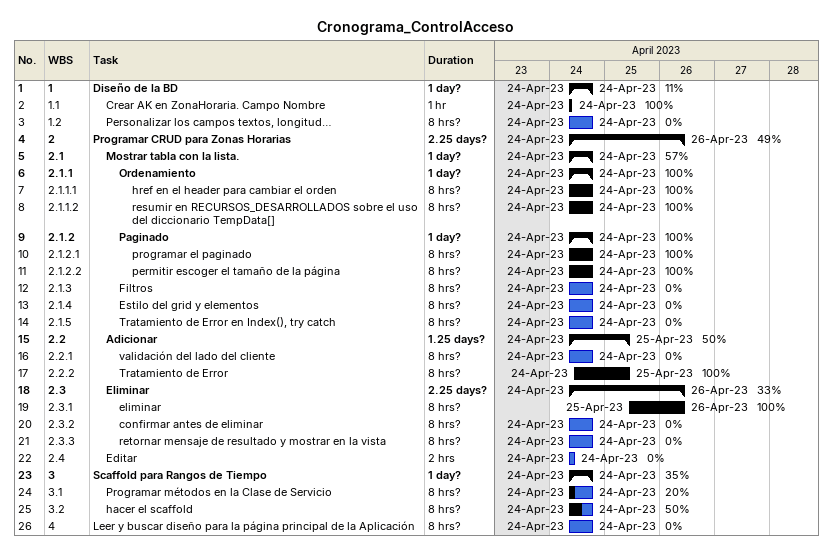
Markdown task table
Cronograma_ControlAcceso

| ID | WBS | Task | Duration | Start | Finish | % complete |
|---|---|---|---|---|---|---|
| 1 | 1 | **Diseño de la BD** | 1d? | 2023-04-24 | 2023-04-24 | 11 |
| 2 | 1.1 | Crear AK en ZonaHoraria. Campo Nombre | 1h | 2023-04-24 | 2023-04-24 | 100 |
| 3 | 1.2 | Personalizar los campos textos, longitud… | 8h? | 2023-04-24 | 2023-04-24 | 0 |
| 4 | 2 | **Programar CRUD para Zonas Horarias** | 2.25d? | 2023-04-24 | 2023-04-26 | 49 |
| 5 | 2.1 | **Mostrar tabla con la lista.** | 1d? | 2023-04-24 | 2023-04-24 | 57 |
| 6 | 2.1.1 | **Ordenamiento** | 1d? | 2023-04-24 | 2023-04-24 | 100 |
| 7 | 2.1.1.1 | href en el header para cambiar el orden | 8h? | 2023-04-24 | 2023-04-24 | 100 |
| 8 | 2.1.1.2 | resumir en RECURSOS_DESARROLLADOS sobre el uso del diccionario TempData[] | 8h? | 2023-04-24 | 2023-04-24 | 100 |
| 9 | 2.1.2 | **Paginado** | 1d? | 2023-04-24 | 2023-04-24 | 100 |
| 10 | 2.1.2.1 | programar el paginado | 8h? | 2023-04-24 | 2023-04-24 | 100 |
| 11 | 2.1.2.2 | permitir escoger el tamaño de la página | 8h? | 2023-04-24 | 2023-04-24 | 100 |
| 12 | 2.1.3 | Filtros | 8h? | 2023-04-24 | 2023-04-24 | 0 |
| 13 | 2.1.4 | Estilo del grid y elementos | 8h? | 2023-04-24 | 2023-04-24 | 0 |
| 14 | 2.1.5 | Tratamiento de Error en Index(), try catch | 8h? | 2023-04-24 | 2023-04-24 | 0 |
| 15 | 2.2 | **Adicionar** | 1.25d? | 2023-04-24 | 2023-04-25 | 50 |
| 16 | 2.2.1 | validación del lado del cliente | 8h? | 2023-04-24 | 2023-04-24 | 0 |
| 17 | 2.2.2 | Tratamiento de Error | 8h? | 2023-04-24 | 2023-04-25 | 100 |
| 18 | 2.3 | **Eliminar** | 2.25d? | 2023-04-24 | 2023-04-26 | 33 |
| 19 | 2.3.1 | eliminar | 8h? | 2023-04-25 | 2023-04-26 | 100 |
| 20 | 2.3.2 | confirmar antes de eliminar | 8h? | 2023-04-24 | 2023-04-24 | 0 |
| 21 | 2.3.3 | retornar mensaje de resultado y mostrar en la vista | 8h? | 2023-04-24 | 2023-04-24 | 0 |
| 22 | 2.4 | Editar | 2h | 2023-04-24 | 2023-04-24 | 0 |
| 23 | 3 | **Scaffold para Rangos de Tiempo** | 1d? | 2023-04-24 | 2023-04-24 | 35 |
| 24 | 3.1 | Programar métodos en la Clase de Servicio | 8h? | 2023-04-24 | 2023-04-24 | 20 |
| 25 | 3.2 | hacer el scaffold | 8h? | 2023-04-24 | 2023-04-24 | 50 |
| 26 | 4 | Leer y buscar diseño para la página principal de la Aplicación | 8h? | 2023-04-24 | 2023-04-24 | 0 |
